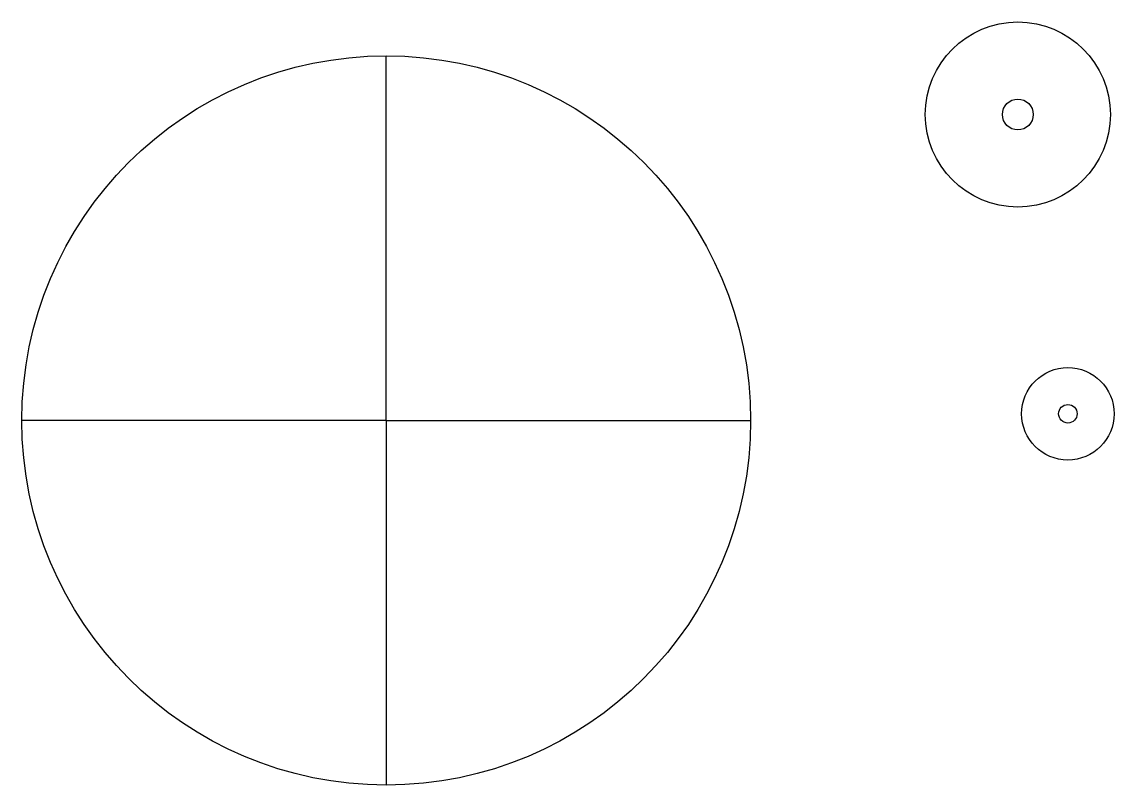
# Model space of a CAD drawing. Header units: millimetres. Extents: x 66 to 243, y -159 to -36.
import ezdxf

# ---------------------------------------------------------------- set-up
doc = ezdxf.new("R2010")
doc.units = ezdxf.units.MM
doc.layers.get('0').update_dxf_attribs({"linetype": 'CONTINUOUS'})

msp = doc.modelspace()

# ---------------------------------------------------------------- linework, layer by layer
for q in [(124.85, -41.3), (65.78, -100.37), (124.85, -159.44), (183.92, -100.37)]:
    msp.add_line((124.85, -100.37), q)
for centre, radius in [((227.25, -50.8), 15), ((124.85, -100.37), 59.07), ((227.25, -50.8), 2.5), ((235.36, -99.28), 7.5), ((235.36, -99.28), 1.5)]:
    msp.add_circle(centre, radius)

doc.saveas('drawing.dxf')
